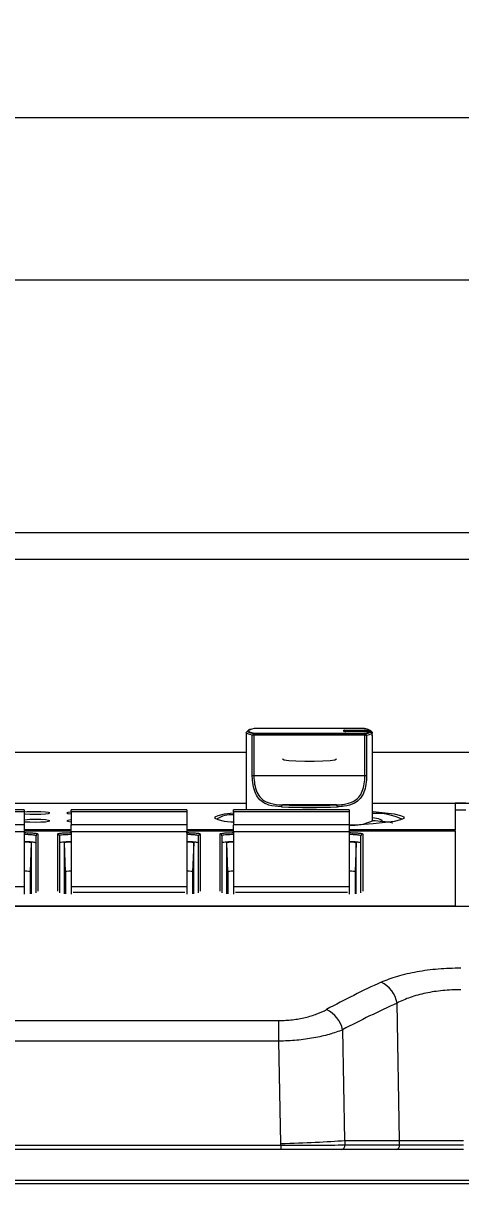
# Model space of a CAD drawing. Header units: millimetres. Extents: x 56 to 1167, y 133 to 726.
# Drawn here: x 151.7 to 200.2, y 185.2 to 313.7 of the extents above; entities that cross this region are included whole.
import ezdxf

# ---------------------------------------------------------------- set-up
doc = ezdxf.new("R2010")
doc.units = ezdxf.units.MM
doc.styles.add('SLDTEXTSTYLE0', font='TXT', dxfattribs={"width": 0.75})
doc.dimstyles.new('SLDDIMSTYLE0', dxfattribs={"dimtxt": 8, "dimasz": 3.302, "dimexe": 0, "dimexo": 0.0625, "dimgap": 2, "dimtad": 1, "dimrnd": 1e-09, "dimzin": 4, "dimdsep": 46, "dimtxsty": 'SLDTEXTSTYLE0', "dimsah": 1, "dimcen": 0.09, "dimadec": 0, "dimazin": 1, "dimtfac": 1, "dimtofl": 0, "dimtmove": 0, "dimatfit": 3, "dimfxl": 1, "dimfrac": 2, "dimtolj": 1, "dimtzin": 12, "dimarcsym": 0})
doc.dimstyles.new('SLDDIMSTYLE1', dxfattribs={"dimtxt": 8, "dimasz": 3.302, "dimexe": 0, "dimexo": 0.0625, "dimgap": 2, "dimtad": 1, "dimrnd": 1e-09, "dimzin": 12, "dimdsep": 46, "dimtxsty": 'SLDTEXTSTYLE0', "dimsah": 1, "dimcen": 0.09, "dimadec": 0, "dimazin": 3, "dimtfac": 1, "dimtofl": 0, "dimtmove": 0, "dimatfit": 3, "dimfxl": 1, "dimfrac": 2, "dimtolj": 1, "dimtzin": 12, "dimarcsym": 0})

# ---------------------------------------------------------------- blocks, each defined once
blk = doc.blocks.new('_D')
at = {"color": 7, "linetype": 'Continuous', "lineweight": 0}
for p, q in [((55.57, 188.69), (55.57, 304.3)), ((455.27, 188.69), (455.27, 304.3)), ((55.57, 303.3), (455.27, 303.3))]:
    blk.add_line(p, q, dxfattribs=at)
for points in [[(55.57, 303.3), (58.87, 301.55), (58.87, 305.05)], [(455.27, 303.3), (451.97, 305.05), (451.97, 301.55)]]:
    blk.add_solid(points, dxfattribs=at)
at = {"color": 7, "linetype": 'Continuous', "lineweight": 0, "insert": (246.71, 313.62), "char_height": 8, "attachment_point": 1, "style": 'SLDTEXTSTYLE0'}
blk.add_mtext('399.70', dxfattribs=at)
blk = doc.blocks.new('_D_1')
at = {"color": 7, "linetype": 'Continuous', "lineweight": 0}
for p, q in [((76.45, 255.82), (76.45, 286.3)), ((434.4, 255.82), (434.4, 286.3)), ((76.45, 285.3), (434.4, 285.3))]:
    blk.add_line(p, q, dxfattribs=at)
for points in [[(76.45, 285.3), (79.75, 283.55), (79.75, 287.05)], [(434.4, 285.3), (431.1, 287.05), (431.1, 283.55)]]:
    blk.add_solid(points, dxfattribs=at)
at = {"color": 7, "linetype": 'Continuous', "lineweight": 0, "insert": (246.71, 295.62), "char_height": 8, "attachment_point": 1, "style": 'SLDTEXTSTYLE0'}
blk.add_mtext('357.95', dxfattribs=at)

msp = doc.modelspace()

# ---------------------------------------------------------------- linework, layer by layer
at = {"color": 7, "linetype": 'Continuous', "lineweight": 15}
for p, q in [((431.894, 257.304), (78.953, 257.304)), ((431.97, 254.342), (78.877, 254.342)), ((176.591, 235.348), (176.45, 235.208)), ((176.618, 235.36), (176.605, 235.337)), ((189.532, 235.6), (177.315, 235.6)), ((189.521, 235.599), (177.326, 235.599)), ((187.224, 235.437), (190.073, 235.437)), ((187.224, 235.271), (187.224, 235.437)), ((190.073, 235.271), (187.224, 235.271)), ((190.093, 235.272), (187.241, 235.272)), ((176.424, 235.155), (176.424, 226.595)), ((177.092, 230.412), (177.092, 234.894)), ((177.236, 235.038), (177.167, 234.918)), ((189.611, 235.038), (177.236, 235.038)), ((189.574, 234.884), (177.273, 234.884)), ((177.273, 234.884), (177.273, 230.402)), ((177.326, 235.108), (189.521, 235.108)), ((189.574, 230.402), (189.574, 234.884)), ((189.611, 235.038), (189.681, 234.918)), ((189.755, 234.894), (189.755, 230.412)), ((190.383, 235.22), (190.383, 235.089)), ((190.383, 234.79), (190.383, 235.089)), ((190.424, 225.392), (190.424, 234.856)), ((177.273, 230.402), (189.574, 230.402)), ((91.274, 227.362), (176.424, 227.362)), ((151.824, 226.595), (139.024, 226.595)), ((151.824, 226.402), (139.024, 226.402)), ((151.824, 226.595), (151.824, 226.402)), ((151.824, 226.402), (151.824, 224.948)), ((169.824, 226.595), (157.024, 226.595)), ((157.024, 226.402), (157.024, 226.595)), ((169.824, 226.402), (157.024, 226.402)), ((157.024, 226.402), (157.024, 224.876)), ((169.824, 226.595), (169.824, 226.402)), ((169.824, 226.402), (169.824, 224.948)), ((187.824, 226.595), (175.024, 226.595)), ((175.024, 226.402), (175.024, 226.595)), ((187.824, 226.402), (175.024, 226.402)), ((175.024, 226.402), (175.024, 225.014)), ((186.429, 227.152), (180.419, 227.152)), ((187.824, 226.595), (187.824, 226.402)), ((187.824, 226.402), (187.824, 224.908)), ((190.424, 227.362), (260.682, 227.362)), ((200.758, 227.358), (199.558, 227.358)), ((199.558, 227.358), (199.558, 224.386)), ((200.758, 226.561), (199.558, 226.561)), ((175.024, 225.262), (174.736, 225.225)), ((151.824, 224.948), (139.024, 224.948)), ((151.824, 224.168), (139.024, 224.168)), ((151.824, 224.948), (151.824, 224.168)), ((157.024, 224.386), (151.824, 224.386)), ((151.824, 224.281), (157.024, 224.281)), ((151.824, 224.168), (151.824, 218.081)), ((153.13, 217.4), (153.13, 223.736)), ((153.33, 223.936), (153.33, 217.599)), ((155.53, 217.599), (155.53, 223.936)), ((155.73, 223.736), (155.73, 217.4)), ((169.824, 224.948), (157.024, 224.948)), ((157.024, 224.168), (157.024, 224.948)), ((169.824, 224.168), (157.024, 224.168)), ((157.024, 224.168), (157.024, 218.081)), ((169.824, 224.948), (169.824, 224.168)), ((175.024, 224.386), (169.824, 224.386)), ((169.824, 224.281), (175.024, 224.281)), ((169.824, 224.168), (169.824, 218.081)), ((171.13, 217.4), (171.13, 223.736)), ((171.33, 223.936), (171.33, 217.599)), ((173.53, 217.599), (173.53, 223.936)), ((173.73, 223.736), (173.73, 217.4)), ((187.824, 224.948), (175.024, 224.948)), ((175.024, 224.168), (175.024, 224.948)), ((187.824, 224.168), (175.024, 224.168)), ((175.024, 224.168), (175.024, 218.081)), ((187.824, 224.948), (187.824, 224.168)), ((199.558, 224.386), (187.824, 224.386)), ((187.824, 224.281), (199.558, 224.281)), ((187.824, 224.168), (187.824, 218.081)), ((189.13, 217.4), (189.13, 223.736)), ((189.33, 223.936), (189.33, 217.599)), ((199.558, 224.281), (199.558, 224.386)), ((199.558, 224.281), (199.558, 215.988)), ((152.595, 222.936), (152.483, 219.739)), ((152.595, 222.936), (152.595, 217.301)), ((156.265, 217.303), (156.265, 222.936)), ((156.377, 219.739), (156.265, 222.936)), ((170.595, 222.936), (170.483, 219.739)), ((170.595, 217.301), (170.595, 222.936)), ((174.265, 217.303), (174.265, 222.936)), ((174.377, 219.739), (174.265, 222.936)), ((188.595, 222.936), (188.483, 219.739)), ((188.595, 217.301), (188.595, 222.936)), ((152.483, 219.739), (152.483, 217.294)), ((156.377, 219.739), (156.377, 217.294)), ((170.483, 219.739), (170.483, 217.294)), ((174.377, 219.739), (174.377, 217.294)), ((188.483, 219.739), (188.483, 217.294)), ((151.824, 218.081), (139.024, 218.081)), ((151.824, 218.081), (151.824, 217.272)), ((169.824, 218.081), (157.024, 218.081)), ((157.024, 218.081), (157.024, 217.272)), ((169.631, 217.452), (157.229, 217.452)), ((169.631, 217.451), (157.229, 217.451)), ((169.824, 218.081), (169.824, 217.272)), ((187.824, 218.081), (175.024, 218.081)), ((175.024, 218.081), (175.024, 217.272)), ((187.631, 217.452), (175.229, 217.452)), ((187.631, 217.451), (175.229, 217.451)), ((187.824, 218.081), (187.824, 217.272)), ((91.289, 215.988), (199.558, 215.988)), ((199.558, 215.915), (199.558, 215.988)), ((450.212, 215.915), (60.635, 215.915)), ((193.414, 189.988), (193.138, 205.197)), ((76.253, 203.276), (180.037, 203.276)), ((180.037, 200.994), (180.037, 203.276)), ((187.097, 202.248), (187.319, 189.988)), ((180.037, 200.994), (76.253, 200.994)), ((180.243, 189.642), (180.037, 200.994)), ((75.715, 189.467), (180.251, 189.467)), ((180.251, 188.988), (75.715, 188.988)), ((180.251, 189.467), (180.243, 189.642)), ((180.251, 189.467), (180.251, 188.988)), ((186.994, 188.988), (180.251, 188.988)), ((193.062, 188.988), (186.994, 188.988)), ((187.326, 189.988), (187.348, 189.488)), ((187.326, 189.988), (193.414, 189.988)), ((187.348, 189.488), (193.416, 189.488)), ((200.495, 188.988), (193.062, 188.988)), ((193.416, 189.488), (193.416, 189.988)), ((193.416, 189.488), (200.495, 189.488)), ((58.268, 185.576), (452.545, 185.576)), ((452.51, 185.188), (58.304, 185.188))]:
    msp.add_line(p, q, dxfattribs=at)
at = {"color": 8, "linetype": 'Continuous', "lineweight": 15}
for p, q in [((190.383, 235.22), (190.24, 235.22)), ((88.774, 233.009), (176.424, 233.009)), ((190.424, 233.009), (379.224, 233.009)), ((157.229, 217.451), (157.229, 217.452)), ((169.631, 217.452), (169.631, 217.451)), ((175.229, 217.451), (175.229, 217.452)), ((187.631, 217.452), (187.631, 217.451))]:
    msp.add_line(p, q, dxfattribs=at)
at = {"color": 8, "linetype": 'Continuous', "lineweight": 15, "flags": 128}
for points in [[(177.236, 235.038), (176.945, 235.099), (176.735, 235.163), (176.608, 235.229), (176.565, 235.296), (176.591, 235.348)], [(186.424, 232.216), (186.243, 232.126), (185.722, 232.048), (184.924, 231.989), (183.945, 231.958), (182.903, 231.958), (181.924, 231.989), (181.125, 232.048), (180.604, 232.126), (180.424, 232.216), (180.424, 232.216)]]:
    msp.add_lwpolyline(points, dxfattribs=at)
at = {"color": 7, "linetype": 'Continuous', "lineweight": 15, "flags": 128}
for points in [[(177.326, 235.599), (177.057, 235.541), (176.863, 235.48), (176.746, 235.417), (176.706, 235.354), (176.746, 235.291), (176.863, 235.228), (177.057, 235.167), (177.326, 235.108)], [(177.092, 234.894), (176.802, 234.957), (176.593, 235.021), (176.466, 235.088), (176.424, 235.155), (176.45, 235.208)], [(151.824, 226.172), (151.912, 226.163), (152.431, 226.133), (153.044, 226.123), (153.656, 226.133), (154.175, 226.163), (154.522, 226.209), (154.644, 226.262), (154.522, 226.315), (154.175, 226.361), (153.656, 226.391), (153.044, 226.402), (153.044, 226.402)], [(157.024, 226.363), (156.992, 226.361), (156.645, 226.315), (156.524, 226.262), (156.645, 226.209), (156.992, 226.163), (157.024, 226.161)], [(175.093, 225.182), (175.044, 225.188), (174.024, 225.331), (173.324, 225.489), (172.968, 225.655), (172.968, 225.824), (173.324, 225.99), (174.024, 226.147), (175.024, 226.288)], [(190.424, 226.421), (190.497, 226.415), (191.803, 226.291), (192.823, 226.147), (193.523, 225.99), (193.879, 225.824), (193.879, 225.655), (193.523, 225.489), (192.823, 225.331), (191.803, 225.188), (190.497, 225.063), (188.951, 224.961), (187.824, 224.908)], [(151.824, 225.3), (151.912, 225.292), (152.431, 225.262), (153.044, 225.251), (153.656, 225.262), (154.175, 225.292), (154.522, 225.337), (154.644, 225.391), (154.522, 225.444), (154.175, 225.489), (153.656, 225.519), (153.044, 225.53), (153.044, 225.53)], [(157.024, 225.492), (156.992, 225.489), (156.645, 225.444), (156.524, 225.391), (156.645, 225.337), (156.992, 225.292), (157.024, 225.289)], [(191.472, 225.376), (191.429, 225.465), (191.08, 225.609), (190.424, 225.738)]]:
    msp.add_lwpolyline(points, dxfattribs=at)
at = {"color": 7, "linetype": 'Continuous', "lineweight": 15}
for centre, radius, start, end in [((189.264, 233.711), 1.906, 64.88654, 82.24904), ((189.264, 236.997), 1.906, 277.75026, 295.11346), ((189.404, 236.855), 1.829, 276.49118, 296.98385), ((189.569, 236.605), 1.721, 276.21217, 298.24815), ((190.347, 234.856), 0.0747, 298.97516, 61.02484), ((177.25, 231.63), 1.229, 262.61067, 271.06444), ((189.597, 231.63), 1.229, 268.9354, 277.3895), ((152.911, 214.534), 11.868, 89.36196, 95.2592), ((180.546, 226.974), 0.219, 125.52918, 189.75232), ((183.424, 302.392), 75.518, 267.65239, 272.34761), ((183.424, 300.452), 73.362, 267.65244, 272.34756), ((186.302, 226.974), 0.219, 350.24768, 54.47082), ((152.911, 213.663), 11.868, 89.36196, 95.2592), ((174.818, 222.985), 3.081, 86.17717, 123.30352), ((188.181, 230.318), 5.412, 266.21008, 294.47514), ((190.85, 219.738), 6.475, 63.65254, 93.77663), ((188.944, 203.024), 22.427, 80.47874, 86.21606), ((153.33, 223.736), 0.2, 89.88799, 179.89174), ((155.53, 223.736), 0.2, 0.10826, 90.10987), ((171.33, 223.736), 0.2, 89.89014, 179.8896), ((173.53, 223.736), 0.2, 0.10826, 90.10987), ((189.33, 223.736), 0.2, 89.89135, 179.88838), ((189.992, 204.637), 3.195, 10.0911, 64.48787), ((183.821, 201.49), 3.363, 13.03405, 63.37976), ((186.906, 189.426), 0.446, 281.38286, 8.0282), ((192.974, 189.426), 0.446, 281.38066, 8.0304)]:
    msp.add_arc(centre, radius, start, end, dxfattribs=at)
for centre, major_axis, ratio, start_param, end_param in [((187.224, 235.237), (0.147, -0.147), 0.9163312, 0.7417649, 2.3125613), ((177.273, 235.101), (0, 0.217), 0.9230623, 2.5803774, 3.1415927), ((189.574, 235.101), (0, 0.217), 0.9230623, 3.1415927, 3.7028079), ((151.594, 222.936), (1.001, 0), 0.0871557, 6.283176, 7.6229137), ((157.265, 222.936), (1.001, 0), 0.0871557, 1.8149906, 3.141602), ((169.594, 222.936), (1.001, 0), 0.0871557, 6.283176, 7.6229137), ((175.265, 222.936), (1.001, 0), 0.0871557, 1.8149906, 3.141602), ((187.594, 222.936), (1.001, 0), 0.0871557, 6.283176, 7.6229137), ((151.483, 219.739), (1.001, 0), 0.0871557, 6.283176, 7.5063253), ((157.377, 219.739), (1.001, 0), 0.0871557, 1.9320557, 3.141602), ((169.483, 219.739), (1.001, 0), 0.0871557, 6.283176, 7.5063253), ((175.377, 219.739), (1.001, 0), 0.0871557, 1.9320557, 3.141602), ((187.483, 219.739), (1.001, 0), 0.0871557, 6.283176, 7.5063253), ((229.132, 116.376), (36.913, 93.463), 0.9633967, 0.7875839, 0.8559735), ((230.901, 116.331), (67.104, 72.302), 0.9747688, 1.1594048, 1.2277944), ((180.243, 190.078), (9.996, 0.308), 0.0435952, 4.7110443, 5.4975582), ((180.269, 189.488), (10.009, 0.022), 0.0021752, 4.7105806, 5.4980416), ((204.447, -365.512), (-17.124, 555.5), 0.0127271, 6.282793, 6.2837401), ((210.563, -365.602), (-17.152, 555.59), 0.012713, 6.2823961, 6.2827928)]:
    msp.add_ellipse(centre, major_axis=major_axis, ratio=ratio, start_param=start_param, end_param=end_param, dxfattribs=at)
for points, knots in [([(177.344, 235.607), (177.238, 235.583), (176.923, 235.51), (176.704, 235.517), (176.622, 235.367), (176.618, 235.36)], [0, 0, 0, 0, 0.3247815, 0.9689036, 1, 1, 1, 1]), ([(177.326, 235.599), (177.325, 235.599), (177.322, 235.6), (177.319, 235.601), (177.315, 235.6), (177.315, 235.6)], [0, 0, 0, 0, 0.14385685, 0.7738736, 1, 1, 1, 1]), ([(189.521, 235.599), (189.522, 235.599), (189.525, 235.6), (189.542, 235.601), (189.563, 235.6), (189.578, 235.584), (189.581, 235.582)], [0, 0, 0, 0, 0.0257076, 0.138328, 0.8504869, 1, 1, 1, 1]), ([(190.073, 235.437), (190.074, 235.437), (190.105, 235.434), (190.162, 235.422), (190.212, 235.383), (190.234, 235.366)], [0, 0, 0, 0, 0.0126546, 0.548827, 1, 1, 1, 1]), ([(190.234, 235.225), (190.212, 235.239), (190.162, 235.27), (190.105, 235.273), (190.074, 235.271), (190.073, 235.271)], [0, 0, 0, 0, 0.4511918, 0.9873494, 1, 1, 1, 1]), ([(190.234, 235.366), (190.257, 235.344), (190.304, 235.299), (190.356, 235.247), (190.383, 235.22)], [0, 0, 0, 0, 0.46902957, 1, 1, 1, 1]), ([(177.092, 234.894), (177.101, 234.895), (177.119, 234.895), (177.148, 234.908), (177.164, 234.916), (177.167, 234.918)], [0, 0, 0, 0, 0.4597918, 0.9174202, 1, 1, 1, 1]), ([(177.236, 235.038), (177.248, 235.055), (177.273, 235.089), (177.305, 235.104), (177.322, 235.108), (177.325, 235.108), (177.326, 235.108)], [0, 0, 0, 0, 0.4567025, 0.9116371, 0.9835641, 1, 1, 1, 1]), ([(189.611, 235.038), (189.599, 235.055), (189.575, 235.089), (189.542, 235.104), (189.525, 235.108), (189.522, 235.108), (189.521, 235.108)], [0, 0, 0, 0, 0.4567022, 0.9116149, 0.9835641, 1, 1, 1, 1]), ([(189.681, 234.918), (189.694, 234.911), (189.721, 234.897), (189.745, 234.893), (189.754, 234.894), (189.755, 234.894)], [0, 0, 0, 0, 0.464566, 0.9317902, 1, 1, 1, 1]), ([(190.383, 235.089), (190.351, 235.121), (190.299, 235.171), (190.252, 235.21), (190.234, 235.225)], [0, 0, 0, 0, 0.6227938, 1, 1, 1, 1]), ([(180.33, 226.937), (179.847, 226.975), (178.993, 227.044), (178.076, 227.502), (177.504, 228.204), (177.195, 229.108), (177.099, 229.892), (177.093, 230.316), (177.092, 230.412)], [0, 0, 0, 0, 0.2611365, 0.46176757, 0.63146706, 0.80005342, 0.95500444, 1, 1, 1, 1]), ([(177.273, 230.402), (177.274, 230.312), (177.28, 229.915), (177.373, 229.181), (177.673, 228.334), (178.231, 227.675), (179.127, 227.248), (179.95, 227.187), (180.419, 227.152)], [0, 0, 0, 0, 0.044821, 0.1990001, 0.3662414, 0.5346843, 0.7353701, 1, 1, 1, 1]), ([(186.429, 227.152), (186.675, 227.166), (187.351, 227.207), (188.208, 227.429), (188.899, 227.953), (189.304, 228.633), (189.534, 229.48), (189.561, 230.095), (189.574, 230.402)], [0, 0, 0, 0, 0.137979, 0.3784662, 0.5412169, 0.695272, 0.8478862, 1, 1, 1, 1]), ([(189.755, 230.412), (189.741, 230.084), (189.714, 229.427), (189.476, 228.523), (189.061, 227.799), (188.354, 227.238), (187.472, 226.997), (186.771, 226.953), (186.517, 226.937)], [0, 0, 0, 0, 0.1527714, 0.3064739, 0.4618404, 0.6253119, 0.8642844, 1, 1, 1, 1]), ([(151.78, 224.082), (151.856, 224.082), (152.115, 224.08), (152.543, 224.063), (152.978, 224.031), (153.27, 223.986), (153.31, 223.952), (153.33, 223.936)], [0, 0, 0, 0, 0.0904533, 0.3109801, 0.5438318, 0.7717276, 1, 1, 1, 1]), ([(153.13, 223.736), (153.13, 223.736), (153.13, 223.747), (153.068, 223.782), (152.822, 223.82), (152.434, 223.849), (152.078, 223.863), (151.869, 223.865), (151.824, 223.865)], [0, 0, 0, 0, 0.0000278, 0.2346212, 0.4696514, 0.7081851, 0.9359783, 1, 1, 1, 1]), ([(155.53, 223.936), (155.539, 223.947), (155.561, 223.974), (155.761, 224.015), (156.141, 224.053), (156.605, 224.077), (156.932, 224.08), (157.067, 224.081)], [0, 0, 0, 0, 0.1514715, 0.3732045, 0.6073296, 0.8364733, 1, 1, 1, 1]), ([(157.024, 223.864), (156.925, 223.863), (156.659, 223.86), (156.27, 223.84), (155.934, 223.807), (155.758, 223.77), (155.738, 223.746), (155.73, 223.736)], [0, 0, 0, 0, 0.1383315, 0.37497, 0.6151359, 0.8444884, 1, 1, 1, 1]), ([(169.78, 224.082), (169.856, 224.082), (170.115, 224.08), (170.543, 224.063), (170.978, 224.031), (171.27, 223.986), (171.31, 223.952), (171.33, 223.936)], [0, 0, 0, 0, 0.0904533, 0.3109801, 0.5438318, 0.7717276, 1, 1, 1, 1]), ([(171.13, 223.736), (171.13, 223.736), (171.13, 223.747), (171.068, 223.782), (170.822, 223.82), (170.434, 223.849), (170.078, 223.863), (169.869, 223.865), (169.824, 223.865)], [0, 0, 0, 0, 0.0000278, 0.2346212, 0.4696514, 0.7081851, 0.9359783, 1, 1, 1, 1]), ([(173.53, 223.936), (173.539, 223.947), (173.561, 223.974), (173.761, 224.015), (174.141, 224.053), (174.605, 224.077), (174.932, 224.08), (175.067, 224.081)], [0, 0, 0, 0, 0.1514715, 0.3732045, 0.6073296, 0.8364733, 1, 1, 1, 1]), ([(175.024, 223.864), (174.925, 223.863), (174.659, 223.86), (174.27, 223.84), (173.934, 223.807), (173.758, 223.77), (173.738, 223.746), (173.73, 223.736)], [0, 0, 0, 0, 0.1383281, 0.3749697, 0.6151357, 0.8444884, 1, 1, 1, 1]), ([(187.78, 224.082), (187.856, 224.082), (188.115, 224.08), (188.543, 224.063), (188.978, 224.031), (189.27, 223.986), (189.31, 223.952), (189.33, 223.936)], [0, 0, 0, 0, 0.0904533, 0.3109801, 0.5438318, 0.7717276, 1, 1, 1, 1]), ([(189.13, 223.736), (189.13, 223.736), (189.13, 223.747), (189.068, 223.782), (188.822, 223.82), (188.434, 223.849), (188.078, 223.863), (187.869, 223.865), (187.824, 223.865)], [0, 0, 0, 0, 0.0000278, 0.234622, 0.469653, 0.7081875, 0.9359816, 1, 1, 1, 1]), ([(153.13, 222.939), (153.101, 222.959), (153.042, 222.997), (152.643, 223.04), (152.206, 223.063), (151.928, 223.066), (151.824, 223.067)], [0, 0, 0, 0, 0.3035158, 0.6108331, 0.8530978, 1, 1, 1, 1]), ([(157.024, 223.066), (156.877, 223.064), (156.511, 223.059), (156.075, 223.028), (155.785, 222.984), (155.748, 222.954), (155.73, 222.939)], [0, 0, 0, 0, 0.2064401, 0.5159127, 0.7598797, 1, 1, 1, 1]), ([(171.13, 222.939), (171.101, 222.959), (171.042, 222.997), (170.643, 223.04), (170.206, 223.063), (169.928, 223.066), (169.824, 223.067)], [0, 0, 0, 0, 0.3035158, 0.6108331, 0.8530978, 1, 1, 1, 1]), ([(175.024, 223.066), (174.877, 223.064), (174.511, 223.059), (174.075, 223.028), (173.785, 222.984), (173.748, 222.954), (173.73, 222.939)], [0, 0, 0, 0, 0.2064401, 0.5159127, 0.7598797, 1, 1, 1, 1]), ([(189.13, 222.939), (189.101, 222.959), (189.042, 222.997), (188.643, 223.04), (188.206, 223.063), (187.928, 223.066), (187.824, 223.067)], [0, 0, 0, 0, 0.3035168, 0.6108352, 0.8531007, 1, 1, 1, 1]), ([(191.368, 207.521), (191.929, 207.778), (192.541, 208.003), (193.537, 208.297), (193.882, 208.388), (194.6, 208.554), (194.972, 208.63), (196.105, 208.831), (196.888, 208.931), (198.106, 209.033), (198.522, 209.059), (199.355, 209.093), (199.773, 209.102), (200.193, 209.102)], [0, 0, 0, 0, 0.25, 0.25, 0.375, 0.375, 0.5, 0.5, 0.75, 0.75, 0.875, 0.875, 1, 1, 1, 1]), ([(200.193, 206.675), (199.857, 206.676), (199.522, 206.669), (198.855, 206.64), (198.522, 206.616), (197.546, 206.523), (196.919, 206.43), (196.013, 206.243), (195.715, 206.171), (195.142, 206.015), (194.866, 205.929), (194.071, 205.652), (193.584, 205.44), (193.138, 205.197)], [0, 0, 0, 0, 0.125, 0.125, 0.25, 0.25, 0.5, 0.5, 0.625, 0.625, 0.75, 0.75, 1, 1, 1, 1]), ([(180.037, 203.276), (180.292, 203.276), (180.545, 203.283), (181.049, 203.312), (181.3, 203.334), (182.034, 203.42), (182.504, 203.504), (183.182, 203.665), (183.405, 203.726), (183.833, 203.856), (184.039, 203.926), (184.631, 204.149), (184.995, 204.315), (185.328, 204.496)], [0, 0, 0, 0, 0.125, 0.125, 0.25, 0.25, 0.5, 0.5, 0.625, 0.625, 0.75, 0.75, 1, 1, 1, 1]), ([(187.097, 202.248), (186.642, 202.06), (186.148, 201.89), (185.346, 201.662), (185.069, 201.59), (184.494, 201.457), (184.196, 201.396), (183.292, 201.232), (182.667, 201.147), (181.698, 201.059), (181.367, 201.036), (180.704, 201.004), (180.371, 200.995), (180.037, 200.994)], [0, 0, 0, 0, 0.25, 0.25, 0.375, 0.375, 0.5, 0.5, 0.75, 0.75, 0.875, 0.875, 1, 1, 1, 1]), ([(193.416, 189.988), (193.883, 189.974), (194.388, 189.971), (195.2, 189.97), (195.48, 189.97), (196.059, 189.972), (196.359, 189.973), (197.267, 189.977), (197.891, 189.98), (199.173, 189.985), (199.834, 189.987), (200.495, 189.988)], [0, 0, 0, 0, 0.25, 0.25, 0.375, 0.375, 0.5, 0.5, 0.75, 0.75, 1, 1, 1, 1])]:
    msp.add_open_spline(points, degree=3, knots=knots, dxfattribs=at)

# ---------------------------------------------------------------- dimensions: what is measured, and where the dimension line sits
at = {"color": 7, "linetype": 'Continuous', "lineweight": 0}
for base, p1, p2, dimstyle, picture, middle in [((455.275, 303.304), (55.572, 187.691), (455.275, 187.691), 'SLDDIMSTYLE0', '_D', (262.967, 303.304)), ((434.4, 285.304), (76.448, 254.824), (434.4, 254.824), 'SLDDIMSTYLE1', '_D_1', (262.967, 285.304))]:
    dim = msp.add_linear_dim(base=base, p1=p1, p2=p2, dimstyle=dimstyle, dxfattribs=at)
    dim.commit()
    dim.dimension.update_dxf_attribs({"geometry": picture, "text_midpoint": middle, "dimtype": 160})

doc.saveas('drawing.dxf')
